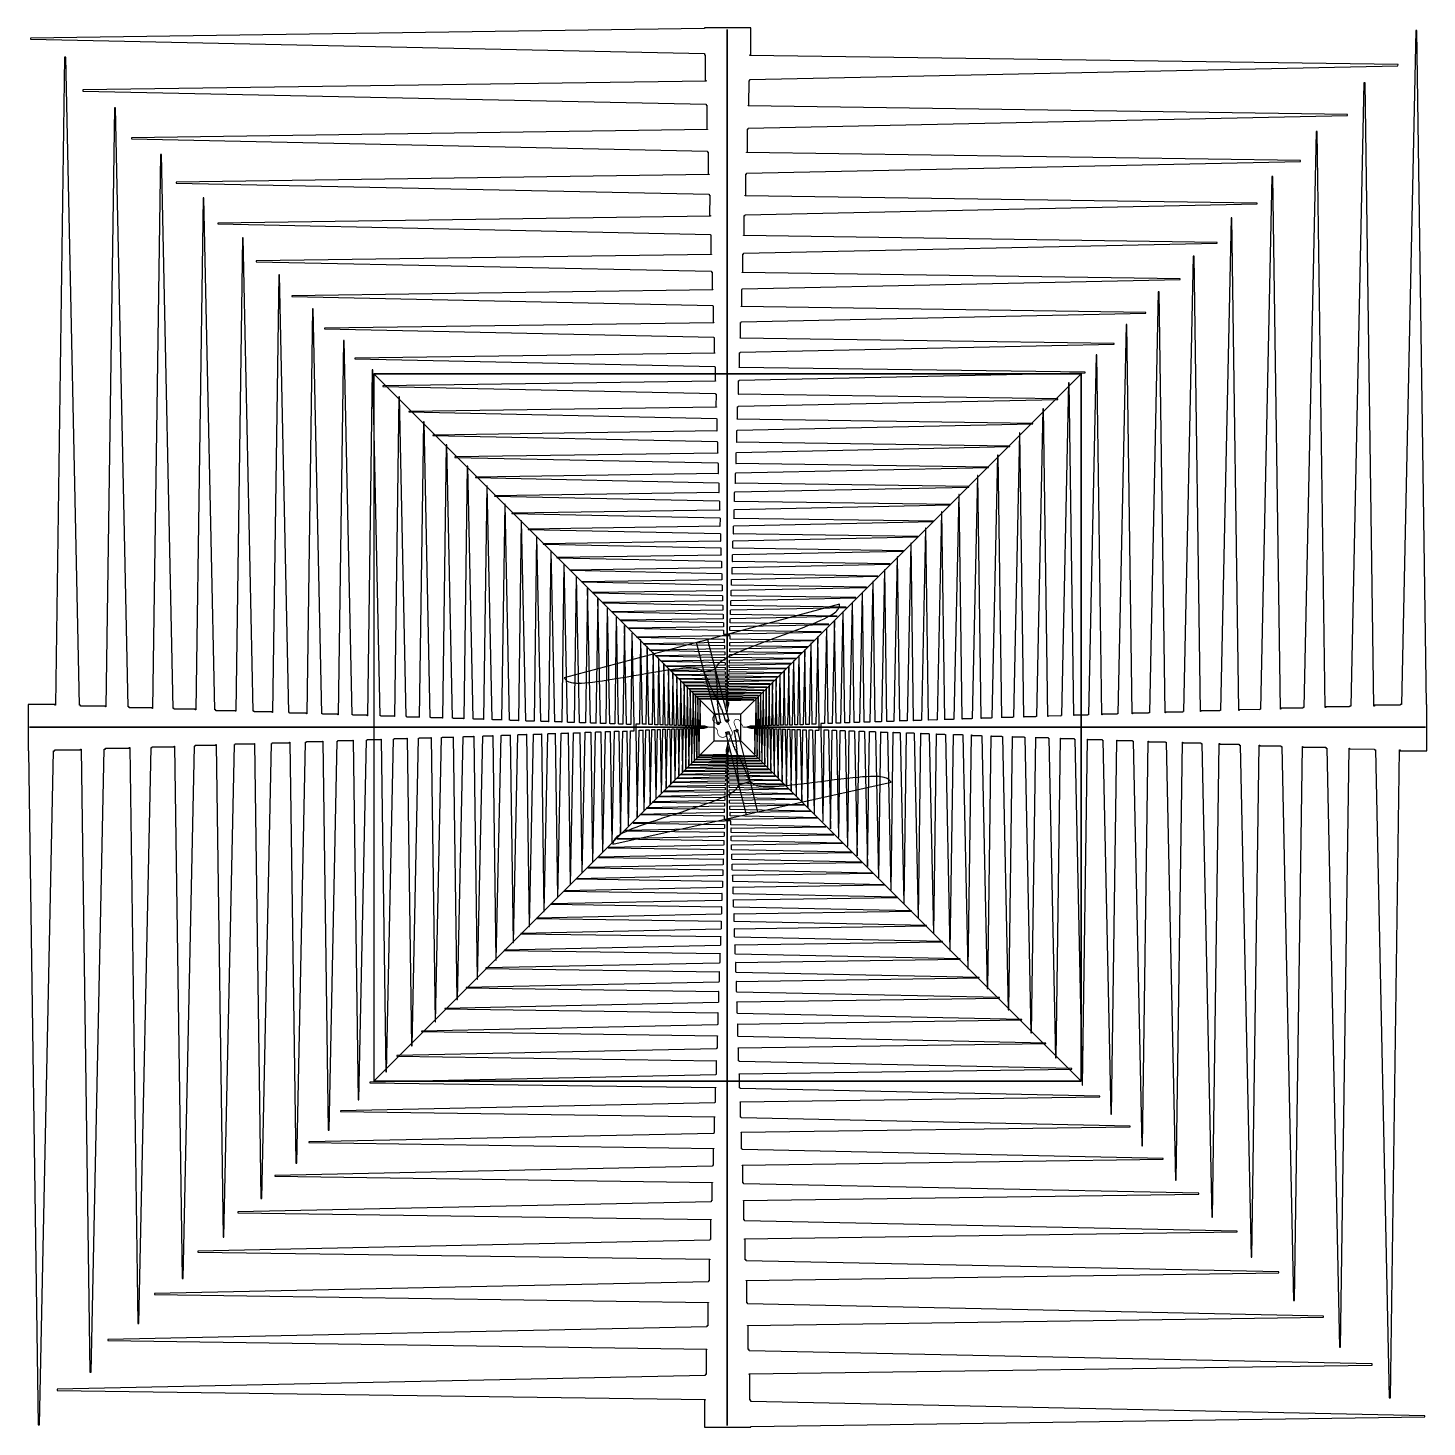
# Model space of a CAD drawing. Extents: x -9.9 to 9.9, y -9.9 to 9.9.
import ezdxf

# ---------------------------------------------------------------- set-up
doc = ezdxf.new("R2010")
doc.units = 0
doc.header["$MEASUREMENT"] = 0
doc.layers.get('0').update_dxf_attribs({"linetype": 'CONTINUOUS'})
for name, color, linetype in [('BALUN1', 2, 'CONTINUOUS'), ('BALUN2', 61, 'CONTINUOUS'), ('FEEDARM1', 1, 'CONTINUOUS'), ('FEEDARM2', 1, 'CONTINUOUS'), ('FEEDARM3', 1, 'CONTINUOUS'), ('FEEDARM4', 1, 'CONTINUOUS'), ('FEEDTIP', 96, 'CONTINUOUS'), ('PSHORT1', 5, 'CONTINUOUS')]:
    doc.layers.add(name, color=color, linetype=linetype)

# ---------------------------------------------------------------- blocks, each defined once
blk = doc.blocks.new('NEWBAL16E')
for points in [[(3920, -15.99839), (3920, -794.78039), (3840, -793.65177), (3760, -792.27776), (3680, -790.60626), (3600, -788.57465), (3520, -786.10795), (3440, -783.11685), (3360, -779.49555), (3280, -775.11953), (3200, -769.8437), (3120, -763.50055), (3040, -755.89941), (2960, -746.82697), (2880, -736.04972), (2800, -723.31925), (2720, -708.3813), (2640, -690.98925), (2560, -670.92299), (2480, -648.0124), (2400, -622.1648), (2320, -593.39362), (2240, -561.84417), (2160, -527.81122), (2080, -491.74291), (2000, -454.22705), (1920, -415.95839), (1840, -377.68969), (1760, -340.17382), (1680, -304.10551), (1600, -270.07256), (1520, -238.52315), (1440, -209.75197), (1360, -183.90437), (1280, -160.99374), (1200, -140.92752), (1120, -123.53547), (1040, -108.59748), (960, -95.86701), (880, -85.08976), (800, -76.01736), (720, -68.41622), (640, -62.07303), (560, -56.7972), (480, -52.42122), (400, -48.79992), (320, -45.80882), (240, -43.34209), (0, -32), (0, 29.95839), (240, 43.34209), (320, 45.80882), (400, 48.79992), (480, 52.42122), (560, 56.7972), (640, 62.07303), (720, 68.41622), (800, 76.01736), (880, 85.08976), (960, 95.86701), (1040, 108.59748), (1120, 123.53547), (1200, 140.92752), (1280, 160.99374), (1360, 183.90437), (1440, 209.75197), (1520, 238.52315), (1600, 270.07256), (1680, 304.10551), (1760, 340.17382), (1840, 377.68969), (1920, 415.95839), (2000, 454.22705), (2080, 491.74291), (2160, 527.81122), (2240, 561.84417), (2320, 593.39362), (2400, 622.1648), (2480, 648.0124), (2560, 670.92299), (2640, 690.98925), (2720, 708.3813), (2800, 723.31925), (2880, 736.04972), (2960, 746.82697), (3040, 755.89941), (3120, 763.50055), (3200, 769.8437), (3280, 775.11953), (3360, 779.49555), (3440, 783.11685), (3520, 786.10795), (3600, 788.57465), (3680, 790.60626), (3760, 792.27776), (3840, 793.65177), (3920, 794.78039), (3920, 15.99839)], [(-6800, 32), (-6800, 14.91197), (-6400, 14.91197), (-6400, 14.16319), (-6000, 14.16319), (-6000, 12.99197), (-5600, 12.99197), (-5600, 11.36), (-5200, 11.36), (-5200, 9.20957), (-4800, 9.20957), (-4800, 6.54079), (-4400, 6.54079), (-4400, 3.27677), (-4000, 3.27677), (-4000, -0.58236), (-3600, -0.58236), (-3600, -4.48), (-3200, -4.48), (-3200, -8.60799), (-2800, -8.60799), (-2800, -12.64), (-2400, -12.64), (-2400, -16.32638), (-2000, -16.32638), (-2000, -19.66717), (-1600, -19.66717), (-1600, -22.47039), (-1200, -22.47039), (-1200, -24.8128), (-800, -24.8128), (-800, -26.69437), (-400, -26.69437), (-400, -29.95839), (0, -32), (0, 32)], [(0, -32), (0, 29.95839), (-400, 29.95839), (-400, 26.69437), (-800, 26.69437), (-800, 24.8128), (-1200, 24.8128), (-1200, 22.47039), (-1600, 22.47039), (-1600, 19.66717), (-2000, 19.66717), (-2000, 16.32638), (-2400, 16.32638), (-2400, 12.64), (-2800, 12.64), (-2800, 8.60799), (-3200, 8.60799), (-3200, 4.48), (-3600, 4.48), (-3600, 0.58236), (-4000, 0.58236), (-4000, -3.27677), (-4400, -3.27677), (-4400, -6.54079), (-4800, -6.54079), (-4800, -9.20957), (-5200, -9.20957), (-5200, -11.36), (-5600, -11.36), (-5600, -12.99197), (-6000, -12.99197), (-6000, -14.16319), (-6400, -14.16319), (-6400, -14.91197), (-6800, -14.91197), (-6800, -32)], [(0, -32), (3939.91409, -32), (3939.91409, 32), (0, 32)]]:
    blk.add_lwpolyline(points, close=True)
blk = doc.blocks.new('FEEDARM')
for points in [[(16920.4, 32.9), (16804.4, 985.6), (16794.5, 985.6), (16716.7, 32.9), (16712.1, 32.9), (16712.1, 34.2), (16485.2, 34.2), (16485.2, 35.5), (16474.5, 35.5), (16349, 1066), (16338.3, 1066), (16254.2, 35.5), (16249.2, 35.5), (16249.2, 37), (16003.8, 37), (16003.8, 38.4), (15992.2, 38.4), (15856.5, 1153), (15845, 1153), (15754, 38.4), (15748.5, 38.4), (15748.5, 40), (15483.1, 40), (15483.1, 41.6), (15470.6, 41.6), (15323.8, 1247.1), (15311.3, 1247.1), (15212.9, 41.6), (15207, 41.6), (15207, 43.2), (14919.9, 43.2), (14919.9, 45), (14906.4, 45), (14747.6, 1348.8), (14734.1, 1348.8), (14627.7, 45), (14621.3, 45), (14621.3, 46.8), (14310.8, 46.8), (14310.8, 48.6), (14296.2, 48.6), (14124.4, 1458.9), (14109.8, 1458.9), (13994.7, 48.6), (13987.8, 48.6), (13987.8, 50.6), (13652, 50.6), (13652, 52.6), (13636.2, 52.6), (13450.4, 1577.9), (13434.6, 1577.9), (13310.1, 52.6), (13302.6, 52.6), (13302.6, 54.7), (12939.4, 54.7), (12939.4, 56.9), (12922.3, 56.9), (12721.4, 1706.7), (12704.3, 1706.7), (12569.6, 56.9), (12561.5, 56.9), (12561.5, 59.2), (12168.6, 59.2), (12168.6, 61.5), (12150.1, 61.5), (11932.8, 1846), (11914.4, 1846), (11768.7, 61.5), (11760, 61.5), (11760, 64), (11335, 64), (11335, 66.6), (11315, 66.6), (11079.9, 1996.6), (11060, 1996.6), (10902.4, 66.6), (10893, 66.6), (10893, 69.2), (10433.3, 69.2), (10433.3, 72), (10411.7, 72), (10157.5, 2159.5), (10135.9, 2159.5), (9965.5, 72), (9955.3, 72), (9955.3, 74.9), (9458.1, 74.9), (9458.1, 77.9), (9434.7, 77.9), (9159.8, 2335.7), (9136.4, 2335.7), (8952.1, 77.9), (8941, 77.9), (8941, 81), (8403.3, 81), (8403.3, 84.2), (8378, 84.2), (8080.6, 2526.3), (8055.3, 2526.3), (7856, 84.2), (7844, 84.2), (7844, 87.6), (7262.4, 87.6), (7262.4, 91.1), (7235, 91.1), (6913.4, 2732.5), (6886, 2732.5), (6670.4, 91.1), (6657.5, 91.1), (6657.5, 94.7), (6028.4, 94.7), (6028.4, 98.5), (5998.9, 98.5), (5650.9, 2955.5), (5621.4, 2955.5), (5388.2, 98.5), (5374.2, 98.5), (5374.2, 102.5), (4693.7, 102.5), (4693.7, 106.6), (4661.8, 106.6), (4285.5, 3196.6), (4253.5, 3196.6), (4001.2, 106.6), (3986.1, 106.6), (3986.1, 110.8), (3250.1, 110.8), (3250.1, 115.2), (3215.5, 115.2), (2808.5, 3457.5), (2773.9, 3457.5), (2501.1, 115.2), (2484.7, 115.2), (2484.7, 119.9), (1688.7, 119.9), (1688.7, 124.7), (1651.3, 124.7), (1211.1, 3739.6), (1173.7, 3739.6), (878.6, 124.7), (860.9, 124.7), (860.9, 129.6), (0, 129.6), (0, -129.6), (18.4, -129.6), (325.3, -3889.2), (364.2, -3889.2), (822, -129.6), (860.9, -129.6), (860.9, -124.7), (1688.7, -124.7), (1688.7, -119.9), (1705.8, -119.9), (1989.5, -3595.8), (2025.5, -3595.8), (2448.8, -119.9), (2484.7, -119.9), (2484.7, -115.2), (3250.1, -115.2), (3250.1, -110.8), (3265.9, -110.8), (3528.2, -3324.5), (3561.5, -3324.5), (3952.9, -110.8), (3986.1, -110.8), (3986.1, -106.6), (4693.7, -106.6), (4693.7, -102.5), (4708.3, -102.5), (4950.8, -3073.7), (4981.6, -3073.7), (5343.4, -102.5), (5374.2, -102.5), (5374.2, -98.5), (6028.4, -98.5), (6028.4, -94.7), (6041.8, -94.7), (6266.1, -2841.8), (6294.5, -2841.8), (6629.1, -94.7), (6657.5, -94.7), (6657.5, -91.1), (7262.4, -91.1), (7262.4, -87.6), (7274.8, -87.6), (7482.1, -2627.4), (7508.4, -2627.4), (7817.7, -87.6), (7844, -87.6), (7844, -84.2), (8403.3, -84.2), (8403.3, -81), (8414.8, -81), (8606.5, -2429.2), (8630.8, -2429.2), (8916.7, -81), (8941, -81), (8941, -77.9), (9458.1, -77.9), (9458.1, -74.9), (9468.7, -74.9), (9646, -2245.9), (9668.4, -2245.9), (9932.8, -74.9), (9955.3, -74.9), (9955.3, -72), (10433.3, -72), (10433.3, -69.2), (10443.1, -69.2), (10607, -2076.5), (10627.8, -2076.5), (10872.2, -69.2), (10893, -69.2), (10893, -66.6), (11335, -66.6), (11335, -64), (11344, -64), (11495.5, -1919.8), (11514.7, -1919.8), (11740.8, -64), (11760, -64), (11760, -61.5), (12168.6, -61.5), (12168.6, -59.2), (12177, -59.2), (12317.1, -1775), (12334.8, -1775), (12543.8, -59.2), (12561.5, -59.2), (12561.5, -56.9), (12939.4, -56.9), (12939.4, -54.7), (12947.1, -54.7), (13076.6, -1641.1), (13093, -1641.1), (13286.2, -54.7), (13302.6, -54.7), (13302.6, -52.6), (13652, -52.6), (13652, -50.6), (13659.1, -50.6), (13778.8, -1517.3), (13794, -1517.3), (13972.6, -50.6), (13987.8, -50.6), (13987.8, -48.6), (14310.8, -48.6), (14310.8, -46.8), (14317.4, -46.8), (14428.1, -1402.8), (14442.1, -1402.8), (14607.3, -46.8), (14621.3, -46.8), (14621.3, -45), (14919.9, -45), (14919.9, -43.2), (14926, -43.2), (15028.4, -1297), (15041.4, -1297), (15194.1, -43.2), (15207, -43.2), (15207, -41.6), (15483.1, -41.6), (15483.1, -40), (15488.8, -40), (15583.4, -1199.1), (15595.4, -1199.1), (15736.5, -40), (15748.5, -40), (15748.5, -38.4), (16003.8, -38.4), (16003.8, -37), (16009, -37), (16096.5, -1108.6), (16107.6, -1108.6), (16238.1, -37), (16249.2, -37), (16249.2, -35.5), (16485.2, -35.5), (16485.2, -34.2), (16490, -34.2), (16570.9, -1025), (16581.1, -1025), (16701.8, -34.2), (16712.1, -34.2), (16712.1, -32.9), (16929.2, -32.9), (16930.2, -31.6), (16934.7, -31.6), (17009.5, -947.7), (17019, -947.7), (17130.6, -31.6), (17140, -31.6), (17140, -30.4), (17341.8, -30.4), (17341.8, -29.2), (17345.9, -29.2), (17415, -876.2), (17423.8, -876.2), (17527, -29.2), (17535.7, -29.2), (17535.7, -28.1), (17722.2, -28.1), (17722.2, -27), (17726, -27), (17790, -810.1), (17798.1, -810.1), (17893.4, -27), (17901.5, -27), (17901.5, -26), (18074, -26), (18074, -25), (18077.5, -25), (18136.6, -749), (18144.1, -749), (18232.3, -25), (18239.8, -25), (18239.8, -24), (18399.2, -24), (18399.2, -23.1), (18402.5, -23.1), (18457.1, -692.5), (18464, -692.5), (18545.6, -23.1), (18552.5, -23.1), (18552.5, -22.2), (18699.9, -22.2), (18699.9, -21.3), (18702.9, -21.3), (18753.4, -640.2), (18759.8, -640.2), (18835.2, -21.3), (18841.6, -21.3), (18841.6, -20.5), (18977.9, -20.5), (18977.9, -19.7), (18980.7, -19.7), (19027.4, -591.9), (19033.3, -591.9), (19103, -19.7), (19108.9, -19.7), (19108.9, -19), (19234.9, -19), (19234.9, -18.2), (19237.5, -18.2), (19280.7, -547.3), (19286.1, -547.3), (19350.6, -18.2), (19356, -18.2), (19356, -17.5), (19472.5, -17.5), (19472.5, 17.5), (19467.3, 17.5), (19405.3, 526.2), (19400.1, 526.2), (19358.5, 17.5), (19356, 17.5), (19356, 18.2), (19234.9, 18.2), (19234.9, 19), (19229.2, 19), (19162.2, 569.1), (19156.5, 569.1), (19111.6, 19), (19108.9, 19), (19108.9, 19.7), (18977.9, 19.7), (18977.9, 20.5), (18971.7, 20.5), (18899.2, 615.6), (18893.1, 615.6), (18844.5, 20.5), (18841.6, 20.5), (18841.6, 21.3), (18699.9, 21.3), (18699.9, 22.2), (18693.2, 22.2), (18614.8, 665.8), (18608.2, 665.8), (18555.6, 22.2), (18552.5, 22.2), (18552.5, 23.1), (18399.2, 23.1), (18399.2, 24), (18392, 24), (18307.2, 720.2), (18300, 720.2), (18243.2, 24), (18239.8, 24), (18239.8, 25), (18074, 25), (18074, 26), (18066.2, 26), (17974.5, 778.9), (17966.7, 778.9), (17905.2, 26), (17901.5, 26), (17901.5, 27), (17722.2, 27), (17722.2, 28.1), (17713.8, 28.1), (17614.6, 842.5), (17606.2, 842.5), (17539.7, 28.1), (17535.7, 28.1), (17535.7, 29.2), (17341.8, 29.2), (17341.8, 30.4), (17332.6, 30.4), (17225.4, 911.2), (17216.3, 911.2), (17144.4, 30.4), (17140, 30.4), (17140, 31.6), (16930.2, 31.6), (16929.2, 32.9)], [(21605.3, 7.9), (21587.6, 152.9), (21586.1, 152.9), (21574.3, 7.9), (21573.6, 7.9), (21573.6, 8.1), (21539.1, 8.1), (21539.1, 8.3), (21537.4, 8.3), (21518.3, 165.1), (21516.7, 165.1), (21503.9, 8.3), (21503.1, 8.3), (21503.1, 8.5), (21465.8, 8.5), (21465.8, 8.7), (21464, 8.7), (21443.4, 178.3), (21441.6, 178.3), (21427.8, 8.7), (21426.9, 8.7), (21426.9, 8.9), (21386.5, 8.9), (21386.5, 9.2), (21384.6, 9.2), (21362.3, 192.7), (21360.4, 192.7), (21345.4, 9.2), (21344.5, 9.2), (21344.5, 9.4), (21300.8, 9.4), (21300.8, 9.7), (21298.8, 9.7), (21274.6, 208.1), (21272.6, 208.1), (21256.4, 9.7), (21255.4, 9.7), (21255.4, 10), (21208.1, 10), (21208.1, 10.3), (21205.9, 10.3), (21179.8, 224.9), (21177.5, 224.9), (21160, 10.3), (21159, 10.3), (21159, 10.6), (21107.9, 10.6), (21107.9, 10.9), (21105.5, 10.9), (21077.2, 243), (21074.8, 243), (21055.8, 10.9), (21054.7, 10.9), (21054.7, 11.2), (20999.4, 11.2), (20999.4, 11.5), (20996.8, 11.5), (20966.2, 262.6), (20963.6, 262.6), (20943.1, 11.5), (20941.9, 11.5), (20941.9, 11.9), (20882.1, 11.9), (20882.1, 12.2), (20879.3, 12.2), (20846.2, 283.8), (20843.4, 283.8), (20821.2, 12.2), (20819.9, 12.2), (20819.9, 12.6), (20755.2, 12.6), (20755.2, 13), (20752.2, 13), (20716.4, 306.7), (20713.4, 306.7), (20689.4, 13), (20688, 13), (20688, 13.4), (20618, 13.4), (20618, 13.8), (20614.7, 13.8), (20576, 331.5), (20572.7, 331.5), (20546.8, 13.8), (20545.2, 13.8), (20545.2, 14.3), (20469.6, 14.3), (20469.6, 14.7), (20466, 14.7), (20424.2, 358.4), (20420.6, 358.4), (20392.6, 14.7), (20390.9, 14.7), (20390.9, 15.2), (20309, 15.2), (20309, 15.7), (20305.2, 15.7), (20259.9, 387.4), (20256.1, 387.4), (20225.7, 15.7), (20223.9, 15.7), (20223.9, 16.2), (20135.4, 16.2), (20135.4, 16.7), (20131.2, 16.7), (20082.3, 418.7), (20078.1, 418.7), (20045.3, 16.7), (20043.3, 16.7), (20043.3, 17.3), (19947.6, 17.3), (19947.6, 17.9), (19943.1, 17.9), (19890.1, 452.7), (19885.6, 452.7), (19850.1, 17.9), (19848, 17.9), (19848, 18.5), (19744.5, 18.5), (19744.5, 19.1), (19739.6, 19.1), (19682.3, 489.4), (19677.5, 489.4), (19639.1, 19.1), (19636.8, 19.1), (19636.8, 19.7), (19524.8, 19.7), (19524.8, -14), (19527.2, -14), (19567.1, -503.1), (19572.1, -503.1), (19631.7, -14), (19636.8, -14), (19636.8, -13.4), (19744.5, -13.4), (19744.5, -12.7), (19746.7, -12.7), (19783.6, -464.9), (19788.3, -464.9), (19843.3, -12.7), (19848, -12.7), (19848, -12.1), (19947.6, -12.1), (19947.6, -11.6), (19949.6, -11.6), (19983.8, -429.6), (19988.1, -429.6), (20039, -11.6), (20043.3, -11.6), (20043.3, -11), (20135.4, -11), (20135.4, -10.5), (20137.3, -10.5), (20168.8, -397), (20172.8, -397), (20219.9, -10.5), (20223.9, -10.5), (20223.9, -10), (20309, -10), (20309, -9.5), (20310.8, -9.5), (20340, -366.8), (20343.7, -366.8), (20387.2, -9.5), (20390.9, -9.5), (20390.9, -9), (20469.6, -9), (20469.6, -8.5), (20471.2, -8.5), (20498.2, -339), (20501.6, -339), (20541.8, -8.5), (20545.2, -8.5), (20545.2, -8.1), (20618, -8.1), (20618, -7.7), (20619.5, -7.7), (20644.4, -313.2), (20647.6, -313.2), (20684.8, -7.7), (20688, -7.7), (20688, -7.3), (20755.2, -7.3), (20755.2, -6.9), (20756.6, -6.9), (20779.7, -289.3), (20782.6, -289.3), (20817, -6.9), (20819.9, -6.9), (20819.9, -6.5), (20882.1, -6.5), (20882.1, -6.1), (20883.4, -6.1), (20904.7, -267.3), (20907.4, -267.3), (20939.2, -6.1), (20941.9, -6.1), (20941.9, -5.8), (20999.4, -5.8), (20999.4, -5.5), (21000.6, -5.5), (21020.3, -246.9), (21022.8, -246.9), (21052.2, -5.5), (21054.7, -5.5), (21054.7, -5.1), (21107.9, -5.1), (21107.9, -4.8), (21108.9, -4.8), (21127.2, -228.1), (21129.5, -228.1), (21156.7, -4.8), (21159, -4.8), (21159, -4.5), (21208.1, -4.5), (21208.1, -4.3), (21209.1, -4.3), (21226, -210.6), (21228.1, -210.6), (21253.3, -4.3), (21255.4, -4.3), (21255.4, -4), (21300.8, -4), (21300.8, -3.7), (21301.8, -3.7), (21317.3, -194.5), (21319.3, -194.5), (21342.6, -3.7), (21344.5, -3.7), (21344.5, -3.5), (21386.5, -3.5), (21386.5, -3.2), (21387.4, -3.2), (21401.8, -179.6), (21403.6, -179.6), (21425.1, -3.2), (21426.9, -3.2), (21426.9, -3), (21465.8, -3), (21465.8, -2.8), (21466.6, -2.8), (21479.9, -165.9), (21481.6, -165.9), (21501.5, -2.8), (21503.1, -2.8), (21503.1, -2.5), (21539.1, -2.5), (21539.1, -2.3), (21539.8, -2.3), (21552.1, -153.1), (21553.7, -153.1), (21572, -2.3), (21573.6, -2.3), (21573.6, -2.1), (21626.8, -2.1), (21626.8, 7.9)]]:
    blk.add_lwpolyline(points, close=True)
at = {"extrusion": (0, -1, 0), "elevation": -2.9}
blk.add_lwpolyline([(52.2, 0), (21601.9, 0), (21601.9, 33), (52.2, 859.8)], close=True, dxfattribs=at)
at = {"color": 1, "linetype": 'CONTINUOUS'}
blk.add_3dface([(21601.9, 2.9, 33), (21626.8, 2.9), (21601.9, 2.9), (21601.9, 2.9, 33)], dxfattribs=at)

msp = doc.modelspace()

# ---------------------------------------------------------------- linework, layer by layer
at = {"layer": 'FEEDARM1', "ltscale": 0.00254, "extrusion": (0.984808, 1.17961e-16, 0.173648), "elevation": 20.447}
for points in [[(-0.074, 101.868), (-2.494, 101.574), (-2.494, 101.549), (-0.074, 101.351), (-0.074, 101.339), (-0.077, 101.339), (-0.077, 100.763), (-0.081, 100.763), (-0.081, 100.736), (-2.698, 100.418), (-2.698, 100.391), (-0.081, 100.176), (-0.081, 100.164), (-0.085, 100.164), (-0.085, 99.54), (-0.089, 99.54), (-0.089, 99.511), (-2.92, 99.167), (-2.92, 99.138), (-0.089, 98.906), (-0.089, 98.892), (-0.093, 98.892), (-0.093, 98.218), (-0.097, 98.218), (-0.097, 98.186), (-3.159, 97.814), (-3.159, 97.782), (-0.097, 97.531), (-0.097, 97.516), (-0.101, 97.516), (-0.101, 96.787), (-0.106, 96.787), (-0.106, 96.753), (-3.418, 96.35), (-3.418, 96.316), (-0.106, 96.045), (-0.106, 96.029), (-0.111, 96.029), (-0.111, 95.24), (-0.116, 95.24), (-0.116, 95.203), (-3.698, 94.768), (-3.698, 94.731), (-0.116, 94.437), (-0.116, 94.42), (-0.121, 94.42), (-0.121, 93.567), (-0.126, 93.567), (-0.126, 93.527), (-4.001, 93.056), (-4.001, 93.016), (-0.126, 92.698), (-0.126, 92.679), (-0.132, 92.679), (-0.132, 91.757), (-0.138, 91.757), (-0.138, 91.713), (-4.328, 91.204), (-4.328, 91.161), (-0.138, 90.817), (-0.138, 90.797), (-0.144, 90.797), (-0.144, 89.799), (-0.15, 89.799), (-0.15, 89.752), (-4.682, 89.201), (-4.682, 89.154), (-0.15, 88.783), (-0.15, 88.761), (-0.156, 88.761), (-0.157, 87.681), (-0.163, 87.681), (-0.163, 87.631), (-5.066, 87.035), (-5.066, 86.984), (-0.163, 86.583), (-0.163, 86.559), (-0.17, 86.559), (-0.171, 85.391), (-0.178, 85.391), (-0.178, 85.336), (-5.48, 84.692), (-5.48, 84.637), (-0.178, 84.203), (-0.178, 84.177), (-0.185, 84.177), (-0.186, 82.914), (-0.193, 82.914), (-0.193, 82.855), (-5.928, 82.158), (-5.928, 82.099), (-0.193, 81.629), (-0.193, 81.601), (-0.201, 81.601), (-0.202, 80.235), (-0.21, 80.235), (-0.21, 80.171), (-6.413, 79.417), (-6.413, 79.353), (-0.21, 78.845), (-0.21, 78.814), (-0.219, 78.814), (-0.219, 77.337), (-0.228, 77.337), (-0.228, 77.268), (-6.938, 76.452), (-6.938, 76.383), (-0.229, 75.834), (-0.229, 75.801), (-0.238, 75.801), (-0.238, 74.203), (-0.248, 74.203), (-0.248, 74.128), (-7.505, 73.246), (-7.505, 73.171), (-0.248, 72.577), (-0.248, 72.541), (-0.258, 72.541), (-0.259, 70.813), (-0.269, 70.813), (-0.269, 70.732), (-8.118, 69.778), (-8.118, 69.697), (-0.27, 69.054), (-0.27, 69.015), (-0.281, 69.015), (-0.281, 67.146), (-0.292, 67.146), (-0.292, 67.058), (-8.782, 66.027), (-8.782, 65.939), (-0.293, 65.243), (-0.293, 65.202), (-0.304, 65.202), (-0.305, 63.18), (-0.317, 63.18), (-0.317, 63.085), (-9.499, 61.969), (-9.5, 61.874), (-0.318, 61.122), (-0.318, 61.077), (-0.33, 61.077), (-0.331, 58.891), (0.328, 58.891), (0.328, 58.937), (9.877, 59.714), (9.877, 59.813), (0.328, 60.978), (0.328, 61.077), (0.315, 61.077), (0.316, 63.18), (0.304, 63.18), (0.304, 63.223), (9.133, 63.942), (9.133, 64.033), (0.304, 65.11), (0.304, 65.202), (0.293, 65.202), (0.293, 67.146), (0.282, 67.146), (0.282, 67.186), (8.445, 67.85), (8.445, 67.935), (0.282, 68.931), (0.282, 69.015), (0.272, 69.015), (0.272, 70.813), (0.262, 70.813), (0.262, 70.85), (7.809, 71.464), (7.809, 71.542), (0.262, 72.463), (0.262, 72.541), (0.252, 72.541), (0.253, 74.203), (0.243, 74.203), (0.243, 74.237), (7.221, 74.805), (7.221, 74.877), (0.243, 75.728), (0.243, 75.801), (0.234, 75.801), (0.235, 77.337), (0.226, 77.337), (0.226, 77.369), (6.677, 77.893), (6.677, 77.96), (0.226, 78.748), (0.226, 78.814), (0.217, 78.814), (0.218, 80.235), (0.21, 80.235), (0.21, 80.264), (6.174, 80.749), (6.174, 80.811), (0.21, 81.539), (0.21, 81.601), (0.202, 81.601), (0.202, 82.914), (0.195, 82.914), (0.195, 82.941), (5.709, 83.39), (5.709, 83.447), (0.195, 84.12), (0.195, 84.177), (0.188, 84.177), (0.188, 85.391), (0.181, 85.391), (0.181, 85.416), (5.28, 85.831), (5.28, 85.884), (0.181, 86.506), (0.181, 86.559), (0.175, 86.559), (0.175, 87.681), (0.168, 87.681), (0.168, 87.704), (4.882, 88.088), (4.882, 88.137), (0.169, 88.712), (0.169, 88.761), (0.162, 88.761), (0.163, 89.799), (0.157, 89.799), (0.157, 89.82), (4.515, 90.175), (4.515, 90.22), (0.157, 90.752), (0.157, 90.797), (0.151, 90.797), (0.151, 91.757), (0.146, 91.757), (0.146, 91.776), (4.175, 92.104), (4.175, 92.146), (0.146, 92.638), (0.146, 92.679), (0.141, 92.679), (0.141, 93.567), (0.136, 93.567), (0.136, 93.585), (3.861, 93.888), (3.861, 93.926), (0.136, 94.381), (0.136, 94.42), (0.131, 94.42), (0.131, 95.24), (0.127, 95.24), (0.127, 95.257), (3.571, 95.537), (3.571, 95.573), (0.127, 95.993), (0.127, 96.029), (0.122, 96.029), (0.123, 96.787), (0.118, 96.787), (0.118, 96.803), (3.303, 97.062), (3.303, 97.095), (0.118, 97.483), (0.118, 97.516), (0.114, 97.516), (0.114, 98.218), (0.11, 98.218), (0.11, 98.232), (3.054, 98.472), (3.054, 98.502), (0.11, 98.861), (0.11, 98.892), (0.106, 98.892), (0.107, 99.54), (0.103, 99.54), (0.103, 99.553), (2.825, 99.775), (2.825, 99.803), (0.103, 100.135), (0.103, 100.164), (0.099, 100.164), (0.1, 100.763), (0.096, 100.763), (0.096, 100.775), (2.613, 100.98), (2.613, 101.006), (0.096, 101.313), (0.096, 101.339), (0.093, 101.339), (0.093, 101.891), (0.09, 101.893), (0.09, 101.905), (2.417, 102.094), (2.417, 102.118), (0.09, 102.402), (0.09, 102.426), (0.087, 102.426), (0.087, 102.939), (0.084, 102.939), (0.084, 102.949), (2.235, 103.124), (2.235, 103.147), (0.084, 103.409), (0.084, 103.431), (0.081, 103.431), (0.082, 103.905), (0.079, 103.905), (0.079, 103.915), (2.068, 104.077), (2.068, 104.097), (0.079, 104.34), (0.079, 104.361), (0.076, 104.361), (0.076, 104.798), (0.074, 104.798), (0.074, 104.807), (1.913, 104.957), (1.913, 104.976), (0.074, 105.201), (0.074, 105.22), (0.072, 105.22), (0.072, 105.625), (0.069, 105.625), (0.069, 105.633), (1.77, 105.771), (1.77, 105.789), (0.069, 105.996), (0.069, 106.014), (0.067, 106.014), (0.067, 106.388), (0.065, 106.388), (0.065, 106.396), (1.637, 106.524), (1.637, 106.54), (0.065, 106.732), (0.065, 106.748), (0.063, 106.748), (0.063, 107.094), (0.061, 107.094), (0.061, 107.102), (1.515, 107.22), (1.515, 107.235), (0.061, 107.412), (0.061, 107.427), (0.059, 107.427), (0.059, 107.747), (0.058, 107.747), (0.058, 107.754), (1.401, 107.863), (1.401, 107.877), (0.058, 108.041), (0.058, 108.055), (0.056, 108.055), (0.056, 108.351), (-0.033, 108.351), (-0.033, 108.337), (-1.325, 108.18), (-1.325, 108.167), (-0.033, 108.061), (-0.033, 108.055), (-0.035, 108.055), (-0.035, 107.747), (-0.037, 107.747), (-0.037, 107.733), (-1.434, 107.563), (-1.434, 107.549), (-0.037, 107.434), (-0.037, 107.427), (-0.039, 107.427), (-0.039, 107.094), (-0.041, 107.094), (-0.041, 107.079), (-1.553, 106.895), (-1.553, 106.879), (-0.041, 106.756), (-0.041, 106.748), (-0.043, 106.748), (-0.043, 106.388), (-0.046, 106.388), (-0.046, 106.371), (-1.68, 106.173), (-1.68, 106.156), (-0.046, 106.022), (-0.046, 106.014), (-0.048, 106.014), (-0.048, 105.625), (-0.05, 105.625), (-0.05, 105.606), (-1.819, 105.391), (-1.819, 105.373), (-0.05, 105.228), (-0.05, 105.22), (-0.053, 105.22), (-0.053, 104.799), (-0.056, 104.799), (-0.056, 104.779), (-1.968, 104.546), (-1.968, 104.527), (-0.056, 104.37), (-0.056, 104.361), (-0.058, 104.361), (-0.058, 103.905), (-0.061, 103.905), (-0.061, 103.884), (-2.13, 103.632), (-2.13, 103.611), (-0.061, 103.441), (-0.061, 103.431), (-0.064, 103.431), (-0.064, 102.939), (-0.067, 102.939), (-0.067, 102.916), (-2.305, 102.644), (-2.305, 102.621), (-0.067, 102.437), (-0.067, 102.426), (-0.07, 102.426), (-0.071, 101.893), (-0.074, 101.891)], [(-0.007, 113.768), (-0.375, 113.723), (-0.375, 113.72), (-0.007, 113.689), (-0.007, 113.688), (-0.008, 113.688), (-0.008, 113.6), (-0.008, 113.6), (-0.008, 113.596), (-0.407, 113.547), (-0.407, 113.543), (-0.008, 113.511), (-0.008, 113.509), (-0.009, 113.509), (-0.009, 113.414), (-0.009, 113.414), (-0.009, 113.409), (-0.44, 113.357), (-0.44, 113.352), (-0.009, 113.317), (-0.009, 113.315), (-0.01, 113.315), (-0.01, 113.212), (-0.011, 113.212), (-0.011, 113.208), (-0.477, 113.151), (-0.477, 113.146), (-0.011, 113.108), (-0.011, 113.106), (-0.011, 113.106), (-0.011, 112.995), (-0.012, 112.995), (-0.012, 112.99), (-0.516, 112.928), (-0.516, 112.923), (-0.012, 112.882), (-0.012, 112.879), (-0.013, 112.879), (-0.013, 112.759), (-0.014, 112.759), (-0.014, 112.754), (-0.559, 112.687), (-0.559, 112.682), (-0.014, 112.637), (-0.014, 112.634), (-0.014, 112.634), (-0.014, 112.505), (-0.015, 112.505), (-0.015, 112.498), (-0.605, 112.427), (-0.605, 112.421), (-0.015, 112.372), (-0.015, 112.37), (-0.016, 112.37), (-0.016, 112.229), (-0.017, 112.229), (-0.017, 112.223), (-0.655, 112.145), (-0.655, 112.138), (-0.017, 112.086), (-0.017, 112.083), (-0.018, 112.083), (-0.018, 111.931), (-0.019, 111.931), (-0.019, 111.924), (-0.709, 111.84), (-0.709, 111.833), (-0.019, 111.777), (-0.019, 111.773), (-0.02, 111.773), (-0.02, 111.609), (-0.021, 111.609), (-0.021, 111.601), (-0.767, 111.511), (-0.767, 111.503), (-0.021, 111.442), (-0.021, 111.438), (-0.022, 111.438), (-0.022, 111.26), (-0.023, 111.26), (-0.023, 111.252), (-0.83, 111.154), (-0.83, 111.146), (-0.023, 111.079), (-0.023, 111.076), (-0.024, 111.076), (-0.024, 110.883), (-0.025, 110.883), (-0.025, 110.874), (-0.898, 110.768), (-0.898, 110.759), (-0.025, 110.688), (-0.025, 110.683), (-0.027, 110.683), (-0.027, 110.476), (-0.028, 110.476), (-0.028, 110.466), (-0.972, 110.351), (-0.972, 110.341), (-0.028, 110.264), (-0.028, 110.259), (-0.029, 110.259), (-0.029, 110.035), (-0.031, 110.035), (-0.031, 110.024), (-1.052, 109.9), (-1.052, 109.889), (-0.031, 109.806), (-0.031, 109.801), (-0.032, 109.801), (-0.032, 109.558), (-0.034, 109.558), (-0.034, 109.546), (-1.138, 109.412), (-1.138, 109.4), (-0.034, 109.31), (-0.034, 109.305), (-0.035, 109.305), (-0.035, 109.042), (-0.037, 109.042), (-0.037, 109.029), (-1.231, 108.884), (-1.231, 108.872), (-0.037, 108.774), (-0.037, 108.768), (-0.039, 108.768), (-0.039, 108.484), (0.047, 108.483), (0.047, 108.49), (1.289, 108.591), (1.289, 108.604), (0.047, 108.755), (0.047, 108.768), (0.045, 108.768), (0.045, 109.042), (0.044, 109.042), (0.044, 109.047), (1.193, 109.141), (1.193, 109.153), (0.044, 109.293), (0.044, 109.305), (0.042, 109.305), (0.043, 109.558), (0.041, 109.558), (0.041, 109.563), (1.103, 109.649), (1.103, 109.66), (0.041, 109.79), (0.041, 109.801), (0.04, 109.801), (0.04, 110.035), (0.038, 110.035), (0.038, 110.039), (1.02, 110.119), (1.02, 110.129), (0.038, 110.249), (0.038, 110.259), (0.037, 110.259), (0.037, 110.476), (0.036, 110.476), (0.036, 110.48), (0.944, 110.554), (0.944, 110.563), (0.036, 110.674), (0.036, 110.683), (0.035, 110.683), (0.035, 110.883), (0.034, 110.883), (0.034, 110.887), (0.873, 110.956), (0.873, 110.964), (0.034, 111.067), (0.034, 111.076), (0.033, 111.076), (0.033, 111.26), (0.032, 111.26), (0.032, 111.264), (0.808, 111.327), (0.808, 111.335), (0.032, 111.43), (0.032, 111.438), (0.031, 111.438), (0.031, 111.609), (0.03, 111.609), (0.03, 111.612), (0.747, 111.671), (0.747, 111.678), (0.03, 111.766), (0.03, 111.773), (0.029, 111.773), (0.029, 111.931), (0.028, 111.931), (0.028, 111.934), (0.691, 111.988), (0.691, 111.995), (0.028, 112.076), (0.028, 112.083), (0.027, 112.083), (0.027, 112.229), (0.026, 112.229), (0.026, 112.232), (0.64, 112.282), (0.64, 112.288), (0.026, 112.363), (0.026, 112.37), (0.026, 112.37), (0.026, 112.505), (0.025, 112.505), (0.025, 112.507), (0.592, 112.553), (0.592, 112.559), (0.025, 112.629), (0.025, 112.634), (0.024, 112.634), (0.024, 112.759), (0.023, 112.759), (0.023, 112.762), (0.548, 112.804), (0.548, 112.81), (0.023, 112.874), (0.023, 112.879), (0.023, 112.879), (0.023, 112.995), (0.022, 112.995), (0.022, 112.997), (0.507, 113.037), (0.507, 113.042), (0.022, 113.101), (0.022, 113.106), (0.021, 113.106), (0.021, 113.212), (0.021, 113.212), (0.021, 113.215), (0.469, 113.251), (0.469, 113.256), (0.021, 113.31), (0.021, 113.315), (0.02, 113.315), (0.02, 113.414), (0.02, 113.414), (0.02, 113.416), (0.434, 113.449), (0.434, 113.454), (0.02, 113.504), (0.02, 113.509), (0.019, 113.509), (0.019, 113.6), (0.019, 113.6), (0.019, 113.602), (0.402, 113.633), (0.402, 113.637), (0.019, 113.684), (0.019, 113.688), (0.018, 113.688), (0.018, 113.823), (-0.007, 113.823)]]:
    msp.add_lwpolyline(points, close=True, dxfattribs=at)
at = {"layer": 'FEEDARM1', "ltscale": 0.00254, "extrusion": (1.06325e-17, -1, -6.03001e-17), "elevation": -0.006}
msp.add_lwpolyline([(9.887, 61.677), (0.383, 115.582), (0.3, 115.567), (7.737, 61.298)], close=True, dxfattribs=at)
at = {"layer": 'FEEDARM1', "color": 1, "linetype": 'CONTINUOUS', "ltscale": 0.00254}
msp.add_3dface([(0.3, 0.006, 115.567), (0.372, 0.006, 115.644), (0.383, 0.006, 115.582), (0.3, 0.006, 115.567)], dxfattribs=at)
at = {"layer": 'FEEDARM4', "ltscale": 0.00254, "extrusion": (-1.80411e-16, 0.984808, 0.173648), "elevation": 20.449}
for points in [[(-0.074, 101.868), (-2.494, 101.574), (-2.494, 101.549), (-0.074, 101.351), (-0.074, 101.339), (-0.077, 101.339), (-0.077, 100.763), (-0.081, 100.763), (-0.081, 100.736), (-2.698, 100.417), (-2.698, 100.39), (-0.081, 100.176), (-0.081, 100.163), (-0.085, 100.163), (-0.085, 99.54), (-0.089, 99.54), (-0.089, 99.511), (-2.92, 99.167), (-2.92, 99.137), (-0.089, 98.905), (-0.089, 98.892), (-0.093, 98.892), (-0.093, 98.217), (-0.097, 98.217), (-0.097, 98.186), (-3.159, 97.814), (-3.159, 97.782), (-0.097, 97.531), (-0.097, 97.516), (-0.101, 97.516), (-0.101, 96.787), (-0.106, 96.787), (-0.106, 96.753), (-3.418, 96.35), (-3.418, 96.316), (-0.106, 96.045), (-0.106, 96.028), (-0.111, 96.028), (-0.111, 95.24), (-0.116, 95.24), (-0.116, 95.203), (-3.698, 94.767), (-3.698, 94.73), (-0.116, 94.437), (-0.116, 94.419), (-0.121, 94.419), (-0.121, 93.566), (-0.126, 93.566), (-0.126, 93.526), (-4.001, 93.055), (-4.001, 93.015), (-0.126, 92.698), (-0.126, 92.679), (-0.132, 92.679), (-0.132, 91.756), (-0.138, 91.756), (-0.138, 91.713), (-4.328, 91.204), (-4.328, 91.16), (-0.138, 90.817), (-0.138, 90.797), (-0.144, 90.797), (-0.144, 89.799), (-0.15, 89.799), (-0.15, 89.752), (-4.682, 89.201), (-4.682, 89.154), (-0.15, 88.783), (-0.15, 88.761), (-0.156, 88.761), (-0.157, 87.681), (-0.163, 87.681), (-0.163, 87.63), (-5.066, 87.035), (-5.066, 86.984), (-0.163, 86.582), (-0.163, 86.558), (-0.17, 86.558), (-0.171, 85.391), (-0.178, 85.391), (-0.178, 85.336), (-5.48, 84.692), (-5.48, 84.637), (-0.178, 84.203), (-0.178, 84.177), (-0.185, 84.177), (-0.186, 82.914), (-0.193, 82.914), (-0.193, 82.855), (-5.928, 82.158), (-5.928, 82.098), (-0.193, 81.629), (-0.193, 81.601), (-0.201, 81.601), (-0.202, 80.235), (-0.21, 80.235), (-0.21, 80.17), (-6.413, 79.417), (-6.413, 79.352), (-0.21, 78.844), (-0.21, 78.814), (-0.219, 78.814), (-0.219, 77.337), (-0.228, 77.337), (-0.228, 77.267), (-6.938, 76.452), (-6.938, 76.383), (-0.229, 75.833), (-0.229, 75.8), (-0.238, 75.8), (-0.238, 74.203), (-0.248, 74.203), (-0.248, 74.127), (-7.505, 73.246), (-7.505, 73.171), (-0.248, 72.576), (-0.248, 72.541), (-0.258, 72.541), (-0.259, 70.812), (-0.269, 70.812), (-0.269, 70.731), (-8.118, 69.778), (-8.118, 69.696), (-0.27, 69.053), (-0.27, 69.015), (-0.281, 69.015), (-0.281, 67.146), (-0.292, 67.146), (-0.292, 67.058), (-8.782, 66.026), (-8.782, 65.938), (-0.293, 65.243), (-0.293, 65.202), (-0.304, 65.202), (-0.305, 63.18), (-0.317, 63.18), (-0.317, 63.085), (-9.499, 61.969), (-9.5, 61.874), (-0.318, 61.122), (-0.318, 61.077), (-0.33, 61.077), (-0.331, 58.89), (0.328, 58.89), (0.328, 58.937), (9.877, 59.714), (9.877, 59.813), (0.328, 60.978), (0.328, 61.077), (0.315, 61.077), (0.316, 63.18), (0.304, 63.18), (0.304, 63.223), (9.133, 63.941), (9.133, 64.033), (0.304, 65.11), (0.304, 65.201), (0.293, 65.201), (0.293, 67.146), (0.282, 67.146), (0.282, 67.186), (8.445, 67.85), (8.445, 67.934), (0.282, 68.93), (0.282, 69.015), (0.272, 69.015), (0.272, 70.812), (0.262, 70.812), (0.262, 70.849), (7.809, 71.463), (7.809, 71.541), (0.262, 72.463), (0.262, 72.541), (0.252, 72.541), (0.253, 74.202), (0.243, 74.202), (0.243, 74.236), (7.221, 74.804), (7.221, 74.876), (0.243, 75.728), (0.243, 75.8), (0.234, 75.8), (0.235, 77.337), (0.226, 77.337), (0.226, 77.368), (6.677, 77.893), (6.677, 77.96), (0.226, 78.747), (0.226, 78.814), (0.217, 78.814), (0.218, 80.234), (0.21, 80.234), (0.21, 80.264), (6.174, 80.749), (6.174, 80.811), (0.21, 81.539), (0.21, 81.6), (0.202, 81.6), (0.202, 82.914), (0.195, 82.914), (0.195, 82.941), (5.709, 83.39), (5.709, 83.447), (0.195, 84.12), (0.195, 84.177), (0.188, 84.177), (0.188, 85.391), (0.181, 85.391), (0.181, 85.416), (5.28, 85.831), (5.28, 85.883), (0.181, 86.506), (0.181, 86.558), (0.175, 86.558), (0.175, 87.681), (0.168, 87.681), (0.168, 87.704), (4.882, 88.088), (4.882, 88.136), (0.169, 88.712), (0.169, 88.761), (0.162, 88.761), (0.163, 89.798), (0.157, 89.798), (0.157, 89.82), (4.515, 90.174), (4.515, 90.22), (0.157, 90.751), (0.157, 90.797), (0.151, 90.797), (0.151, 91.756), (0.146, 91.756), (0.146, 91.776), (4.175, 92.104), (4.175, 92.145), (0.146, 92.637), (0.146, 92.679), (0.141, 92.679), (0.141, 93.566), (0.136, 93.566), (0.136, 93.584), (3.861, 93.888), (3.861, 93.926), (0.136, 94.381), (0.136, 94.419), (0.131, 94.419), (0.131, 95.24), (0.127, 95.24), (0.127, 95.256), (3.571, 95.537), (3.571, 95.572), (0.127, 95.993), (0.127, 96.028), (0.122, 96.028), (0.123, 96.787), (0.118, 96.787), (0.118, 96.802), (3.303, 97.062), (3.303, 97.094), (0.118, 97.483), (0.118, 97.516), (0.114, 97.516), (0.114, 98.217), (0.11, 98.217), (0.11, 98.232), (3.054, 98.471), (3.054, 98.502), (0.11, 98.861), (0.11, 98.892), (0.106, 98.892), (0.107, 99.54), (0.103, 99.54), (0.103, 99.553), (2.825, 99.775), (2.825, 99.803), (0.103, 100.135), (0.103, 100.163), (0.099, 100.163), (0.1, 100.763), (0.096, 100.763), (0.096, 100.775), (2.613, 100.98), (2.613, 101.006), (0.096, 101.313), (0.096, 101.339), (0.093, 101.339), (0.093, 101.891), (0.09, 101.893), (0.09, 101.904), (2.417, 102.094), (2.417, 102.118), (0.09, 102.402), (0.09, 102.426), (0.087, 102.426), (0.087, 102.938), (0.084, 102.938), (0.084, 102.949), (2.235, 103.124), (2.235, 103.146), (0.084, 103.409), (0.084, 103.431), (0.081, 103.431), (0.082, 103.905), (0.079, 103.905), (0.079, 103.914), (2.068, 104.076), (2.068, 104.097), (0.079, 104.34), (0.079, 104.36), (0.076, 104.36), (0.076, 104.798), (0.074, 104.798), (0.074, 104.807), (1.913, 104.957), (1.913, 104.976), (0.074, 105.2), (0.074, 105.219), (0.072, 105.219), (0.072, 105.624), (0.069, 105.624), (0.069, 105.633), (1.77, 105.771), (1.77, 105.788), (0.069, 105.996), (0.069, 106.014), (0.067, 106.014), (0.067, 106.388), (0.065, 106.388), (0.065, 106.396), (1.637, 106.524), (1.637, 106.54), (0.065, 106.732), (0.065, 106.748), (0.063, 106.748), (0.063, 107.094), (0.061, 107.094), (0.061, 107.101), (1.515, 107.219), (1.515, 107.234), (0.061, 107.412), (0.061, 107.427), (0.059, 107.427), (0.059, 107.747), (0.058, 107.747), (0.058, 107.753), (1.401, 107.863), (1.401, 107.877), (0.058, 108.041), (0.058, 108.055), (0.056, 108.055), (0.056, 108.35), (-0.033, 108.351), (-0.033, 108.337), (-1.325, 108.18), (-1.325, 108.167), (-0.033, 108.061), (-0.033, 108.055), (-0.035, 108.055), (-0.035, 107.747), (-0.037, 107.747), (-0.037, 107.732), (-1.434, 107.563), (-1.434, 107.548), (-0.037, 107.434), (-0.037, 107.427), (-0.039, 107.427), (-0.039, 107.094), (-0.041, 107.094), (-0.041, 107.078), (-1.553, 106.895), (-1.553, 106.879), (-0.041, 106.755), (-0.041, 106.748), (-0.043, 106.748), (-0.043, 106.388), (-0.046, 106.388), (-0.046, 106.371), (-1.68, 106.172), (-1.68, 106.155), (-0.046, 106.022), (-0.046, 106.014), (-0.048, 106.014), (-0.048, 105.624), (-0.05, 105.624), (-0.05, 105.606), (-1.819, 105.391), (-1.819, 105.373), (-0.05, 105.228), (-0.05, 105.219), (-0.053, 105.219), (-0.053, 104.798), (-0.056, 104.798), (-0.056, 104.778), (-1.968, 104.546), (-1.968, 104.526), (-0.056, 104.37), (-0.056, 104.36), (-0.058, 104.36), (-0.058, 103.905), (-0.061, 103.905), (-0.061, 103.883), (-2.13, 103.632), (-2.13, 103.611), (-0.061, 103.441), (-0.061, 103.431), (-0.064, 103.431), (-0.064, 102.938), (-0.067, 102.938), (-0.067, 102.915), (-2.305, 102.643), (-2.305, 102.62), (-0.067, 102.437), (-0.067, 102.426), (-0.07, 102.426), (-0.071, 101.893), (-0.074, 101.891)], [(-0.007, 113.768), (-0.375, 113.723), (-0.375, 113.719), (-0.007, 113.689), (-0.007, 113.687), (-0.008, 113.687), (-0.008, 113.599), (-0.008, 113.599), (-0.008, 113.595), (-0.407, 113.547), (-0.407, 113.543), (-0.008, 113.51), (-0.008, 113.508), (-0.009, 113.508), (-0.009, 113.413), (-0.009, 113.413), (-0.009, 113.409), (-0.44, 113.357), (-0.44, 113.352), (-0.009, 113.317), (-0.009, 113.315), (-0.01, 113.315), (-0.01, 113.212), (-0.011, 113.212), (-0.011, 113.207), (-0.477, 113.151), (-0.477, 113.146), (-0.011, 113.108), (-0.011, 113.105), (-0.011, 113.105), (-0.011, 112.994), (-0.012, 112.994), (-0.012, 112.989), (-0.516, 112.928), (-0.516, 112.923), (-0.012, 112.881), (-0.012, 112.879), (-0.013, 112.879), (-0.013, 112.759), (-0.014, 112.759), (-0.014, 112.753), (-0.559, 112.687), (-0.559, 112.681), (-0.014, 112.637), (-0.014, 112.634), (-0.014, 112.634), (-0.014, 112.504), (-0.015, 112.504), (-0.015, 112.498), (-0.605, 112.426), (-0.605, 112.42), (-0.015, 112.372), (-0.015, 112.369), (-0.016, 112.369), (-0.016, 112.229), (-0.017, 112.229), (-0.017, 112.222), (-0.655, 112.145), (-0.655, 112.138), (-0.017, 112.086), (-0.017, 112.083), (-0.018, 112.083), (-0.018, 111.931), (-0.019, 111.931), (-0.019, 111.924), (-0.709, 111.84), (-0.709, 111.833), (-0.019, 111.776), (-0.019, 111.773), (-0.02, 111.773), (-0.02, 111.609), (-0.021, 111.609), (-0.021, 111.601), (-0.767, 111.51), (-0.767, 111.502), (-0.021, 111.441), (-0.021, 111.438), (-0.022, 111.438), (-0.022, 111.26), (-0.023, 111.26), (-0.023, 111.252), (-0.83, 111.154), (-0.83, 111.145), (-0.023, 111.079), (-0.023, 111.075), (-0.024, 111.075), (-0.024, 110.883), (-0.025, 110.883), (-0.025, 110.874), (-0.898, 110.768), (-0.898, 110.759), (-0.025, 110.687), (-0.025, 110.683), (-0.027, 110.683), (-0.027, 110.475), (-0.028, 110.475), (-0.028, 110.465), (-0.972, 110.351), (-0.972, 110.341), (-0.028, 110.264), (-0.028, 110.259), (-0.029, 110.259), (-0.029, 110.034), (-0.031, 110.034), (-0.031, 110.024), (-1.052, 109.9), (-1.052, 109.889), (-0.031, 109.805), (-0.031, 109.8), (-0.032, 109.8), (-0.032, 109.557), (-0.034, 109.557), (-0.034, 109.546), (-1.138, 109.412), (-1.138, 109.4), (-0.034, 109.31), (-0.034, 109.304), (-0.035, 109.304), (-0.035, 109.041), (-0.037, 109.041), (-0.037, 109.029), (-1.231, 108.884), (-1.231, 108.871), (-0.037, 108.774), (-0.037, 108.768), (-0.039, 108.768), (-0.039, 108.483), (0.047, 108.483), (0.047, 108.489), (1.289, 108.59), (1.289, 108.603), (0.047, 108.755), (0.047, 108.768), (0.045, 108.768), (0.045, 109.041), (0.044, 109.041), (0.044, 109.047), (1.193, 109.14), (1.193, 109.152), (0.044, 109.292), (0.044, 109.304), (0.042, 109.304), (0.043, 109.557), (0.041, 109.557), (0.041, 109.562), (1.103, 109.649), (1.103, 109.66), (0.041, 109.789), (0.041, 109.8), (0.04, 109.8), (0.04, 110.034), (0.038, 110.034), (0.038, 110.039), (1.02, 110.119), (1.02, 110.129), (0.038, 110.249), (0.038, 110.259), (0.037, 110.259), (0.037, 110.475), (0.036, 110.475), (0.036, 110.48), (0.944, 110.554), (0.944, 110.563), (0.036, 110.674), (0.036, 110.683), (0.035, 110.683), (0.035, 110.883), (0.034, 110.883), (0.034, 110.887), (0.873, 110.955), (0.873, 110.964), (0.034, 111.067), (0.034, 111.075), (0.033, 111.075), (0.033, 111.26), (0.032, 111.26), (0.032, 111.264), (0.808, 111.327), (0.808, 111.335), (0.032, 111.43), (0.032, 111.438), (0.031, 111.438), (0.031, 111.609), (0.03, 111.609), (0.03, 111.612), (0.747, 111.67), (0.747, 111.678), (0.03, 111.765), (0.03, 111.773), (0.029, 111.773), (0.029, 111.931), (0.028, 111.931), (0.028, 111.934), (0.691, 111.988), (0.691, 111.995), (0.028, 112.076), (0.028, 112.083), (0.027, 112.083), (0.027, 112.229), (0.026, 112.229), (0.026, 112.232), (0.64, 112.282), (0.64, 112.288), (0.026, 112.363), (0.026, 112.369), (0.026, 112.369), (0.026, 112.504), (0.025, 112.504), (0.025, 112.507), (0.592, 112.553), (0.592, 112.559), (0.025, 112.628), (0.025, 112.634), (0.024, 112.634), (0.024, 112.759), (0.023, 112.759), (0.023, 112.761), (0.548, 112.804), (0.548, 112.81), (0.023, 112.874), (0.023, 112.879), (0.023, 112.879), (0.023, 112.994), (0.022, 112.994), (0.022, 112.997), (0.507, 113.036), (0.507, 113.041), (0.022, 113.1), (0.022, 113.105), (0.021, 113.105), (0.021, 113.212), (0.021, 113.212), (0.021, 113.214), (0.469, 113.251), (0.469, 113.255), (0.021, 113.31), (0.021, 113.315), (0.02, 113.315), (0.02, 113.413), (0.02, 113.413), (0.02, 113.415), (0.434, 113.449), (0.434, 113.453), (0.02, 113.504), (0.02, 113.508), (0.019, 113.508), (0.019, 113.599), (0.019, 113.599), (0.019, 113.601), (0.402, 113.633), (0.402, 113.636), (0.019, 113.683), (0.019, 113.687), (0.018, 113.687), (0.018, 113.822), (-0.007, 113.822)]]:
    msp.add_lwpolyline(points, close=True, dxfattribs=at)
at = {"layer": 'FEEDARM4', "ltscale": 0.00254, "extrusion": (1, 3.33052e-17, 1.58371e-16), "elevation": -0.006}
msp.add_lwpolyline([(9.889, 61.677), (0.385, 115.582), (0.302, 115.567), (7.739, 61.298)], close=True, dxfattribs=at)
at = {"layer": 'FEEDARM4', "color": 1, "linetype": 'CONTINUOUS', "ltscale": 0.00254}
msp.add_3dface([(-0.006, 0.302, 115.567), (-0.006, 0.374, 115.644), (-0.006, 0.385, 115.582), (-0.006, 0.302, 115.567)], dxfattribs=at)
at = {"layer": 'FEEDTIP', "linetype": 'CONTINUOUS', "ltscale": 2.54, "const_width": 0.01, "elevation": 115.644, "flags": 128}
msp.add_lwpolyline([(-0.065, 0.194), (-0.168, 0.181, 0.645844), (-0.182, 0.071, 0.161191), (-0.128, 0.058, 0.459184)], format="xyb", dxfattribs=at)
at = {"layer": 'FEEDTIP', "linetype": 'CONTINUOUS', "ltscale": 2.54, "elevation": 115.644, "flags": 128}
for points, const_width in [([(-0.069, 0.193), (-0.01, 0.203), (-0.001, 0.227)], 0.01), ([(-0.001, 0.366), (-0.001, 0.323)], 0.05), ([(-0.001, 0.254), (-0.001, 0.227)], 0.012), ([(-0.374, 0.006), (-0.33, 0.006)], 0.05), ([(-0.262, 0.006), (-0.234, 0.006)], 0.012), ([(0.26, 0.006), (0.232, 0.006)], 0.012), ([(0.372, 0.006), (0.328, 0.006)], 0.05), ([(-0.001, -0.355), (-0.001, -0.312)], 0.05), ([(-0.001, -0.243), (-0.001, -0.216)], 0.012)]:
    msp.add_lwpolyline(points, dxfattribs=dict(at, const_width=const_width))
for points in [[(-0.001, 0.323, 0.05, 0.01, 0), (-0.001, 0.254, 0.01, 0.01, 0)], [(-0.33, 0.006, 0.05, 0.01, 0), (-0.262, 0.006, 0.01, 0.01, 0)], [(0.328, 0.006, 0.05, 0.01, 0), (0.26, 0.006, 0.01, 0.01, 0)], [(-0.001, -0.312, 0.05, 0.01, 0), (-0.001, -0.243, 0.01, 0.01, 0)]]:
    msp.add_lwpolyline(points, format="xyseb", dxfattribs=at)
at = {"layer": 'FEEDTIP', "ltscale": 2.54, "elevation": 115.644}
for points, const_width in [([(-0.007, 0.23, 1), (0.005, 0.23, 1)], 0.005), ([(-0.243, 0.005, 1), (-0.23, 0.005, 1)], 0.005), ([(-0.149, 0.059, 1), (-0.113, 0.059, 1)], 0.014), ([(-0.144, 0.059, 1), (-0.118, 0.059, 1)], 0.01), ([(-0.139, 0.059, 1), (-0.124, 0.059, 1)], 0.006), ([(-0.139, 0.059, 1), (-0.124, 0.059, 1)], 0.006), ([(-0.139, 0.059, 1), (-0.124, 0.059, 1)], 0.006), ([(-0.133, 0.058, 1), (-0.121, 0.058, 1)], 0.005), ([(-0.022, 0.092, 1), (0.014, 0.092, 1)], 0.014), ([(-0.012, 0.092, 1), (0.003, 0.092, 1)], 0.006), ([(-0.01, 0.091, 1), (0.003, 0.091, 1)], 0.005), ([(0.217, 0.005, 1), (0.229, 0.005, 1)], 0.005), ([(0.229, 0.006, 1), (0.242, 0.006, 1)], 0.005), ([(-0.014, -0.078, 1), (0.021, -0.078, 1)], 0.014), ([(-0.002, -0.068, 1), (0.01, -0.068, 1)], 0.005), ([(0.115, -0.045, 1), (0.151, -0.045, 1)], 0.014), ([(0.12, -0.045, 1), (0.146, -0.045, 1)], 0.01), ([(0.127, -0.044, 1), (0.139, -0.044, 1)], 0.005), ([(-0.006, -0.218, 1), (0.007, -0.218, 1)], 0.005)]:
    msp.add_lwpolyline(points, format="xyb", close=True, dxfattribs=dict(at, const_width=const_width))
at = {"layer": 'FEEDTIP', "ltscale": 2.54, "const_width": 0.01, "elevation": 115.644}
for points in [[(-0.238, 0.005), (-0.205, 0.005)], [(-0.004, 0.092), (0.057, -0.042)], [(0.096, 0.056), (0.133, -0.045)], [(0.17, 0.1), (0.222, 0.008)], [(-0.001, -0.218), (0.055, -0.118)]]:
    msp.add_lwpolyline(points, dxfattribs=at)
for points in [[(-0.205, 0.005, -0.414214), (-0.139, -0.072)], [(0.096, 0.056, -0.887787), (0.17, 0.1)], [(0.003, -0.068, -1), (-0.139, -0.068)], [(0.057, -0.042, -0.322948), (0.055, -0.118)]]:
    msp.add_lwpolyline(points, format="xyb", dxfattribs=at)
at = {"layer": 'FEEDTIP', "const_width": 0.0254, "elevation": 115.645}
msp.add_lwpolyline([(0.381, 0), (0.381, 0)], dxfattribs=at)
at = {"layer": 'PSHORT1'}
for p, q in [((5.012, 5.012, 61.55), (-5.012, 5.012, 61.55)), ((-5.012, 5.012, 61.55), (-5.012, -5.012, 61.55)), ((5.012, -5.012, 61.55), (5.012, 5.012, 61.55)), ((-5.012, -5.012, 61.55), (5.012, -5.012, 61.55))]:
    msp.add_line(p, q, dxfattribs=at)
for points in [[(-0.191, -0.191, 115.645), (-0.191, 0.191, 115.645), (-5.012, 5.012, 61.55), (-5.012, -5.012, 61.55)], [(5.012, 5.012, 61.55), (0.191, 0.191, 115.645), (-0.191, 0.191, 115.645), (-5.012, 5.012, 61.55)], [(5.012, -5.012, 61.55), (0.191, -0.191, 115.645), (0.191, 0.191, 115.645), (5.012, 5.012, 61.55)], [(-5.012, -5.012, 61.55), (-0.191, -0.191, 115.645), (0.191, -0.191, 115.645), (5.012, -5.012, 61.55)]]:
    msp.add_3dface(points, dxfattribs=at)

# ---------------------------------------------------------------- block references
at = {"layer": 'BALUN1', "extrusion": (0.258578, -0.965005, -0.043619), "xscale": 0.002540000000000001, "yscale": 0.002540000000000001, "rotation": 270.013885516711}
msp.add_blockref('NEWBAL16E', (-0.035, 98.258, -5.133), dxfattribs=at)
at = {"layer": 'BALUN2', "extrusion": (-0.217161, 0.975139, -0.044112), "xscale": 0.002540000000000001, "yscale": 0.002540000000000001, "rotation": 269.9356924502567}
msp.add_blockref('NEWBAL16E', (-0.063, 98.258, -5.162), dxfattribs=at)
at = {"layer": 'FEEDARM2', "linetype": 'CONTINUOUS', "extrusion": (6.03001e-17, 0.984808, -0.173648), "xscale": -0.00254, "yscale": 0.00254, "zscale": 0.00254, "rotation": 270}
msp.add_blockref('FEEDARM', (-0.002, 58.89, -20.449), dxfattribs=at)
at = {"layer": 'FEEDARM3', "linetype": 'CONTINUOUS', "extrusion": (0.984808, 0, -0.173648), "xscale": -0.00254, "yscale": 0.00254, "zscale": 0.00254, "rotation": 270}
msp.add_blockref('FEEDARM', (-0.002, 58.891, -20.447), dxfattribs=at)

doc.saveas('drawing.dxf')
